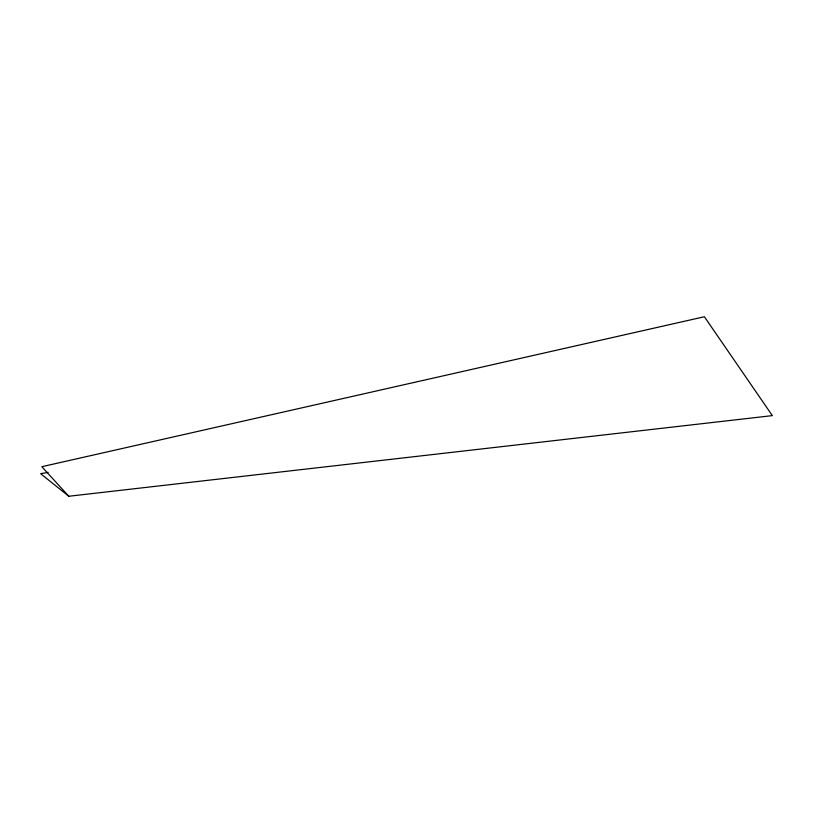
<?xml version="1.0" encoding="UTF-8"?>
<svg xmlns="http://www.w3.org/2000/svg" width="813" height="813" viewBox="0 0 813 813"><rect width="100%" height="100%" fill="white"/><g stroke="black" fill="none" stroke-linecap="round" stroke-linejoin="round"><path stroke-width="1.22" d="M48.16 472.394L40.65 473.694L68.8 496.255L772.35 415.626L704.383 316.745L41.819 466.703L68.8 496.255"/></g></svg>
